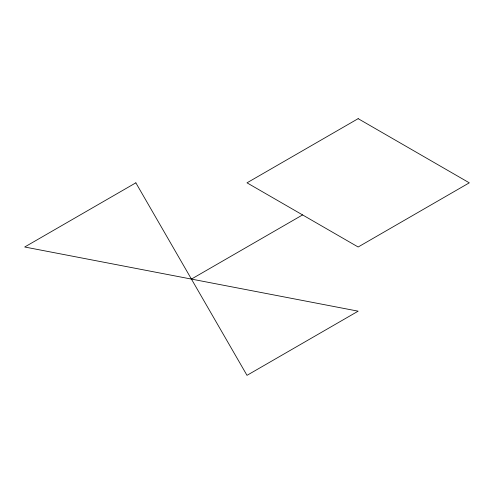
<?xml version="1.0" encoding="UTF-8"?>
<svg xmlns="http://www.w3.org/2000/svg" width="494" height="494" viewBox="0 0 494 494"><rect width="100%" height="100%" fill="white"/><g stroke="black" fill="none" stroke-linecap="round" stroke-linejoin="round"><path stroke-width="0.74" d="M191.425 279.085L302.575 214.915M135.85 182.829L24.7 247L358.15 311.171L247 375.341L135.85 182.829M358.15 118.659L247 182.829L358.15 247L469.3 182.829L358.15 118.659"/></g></svg>
